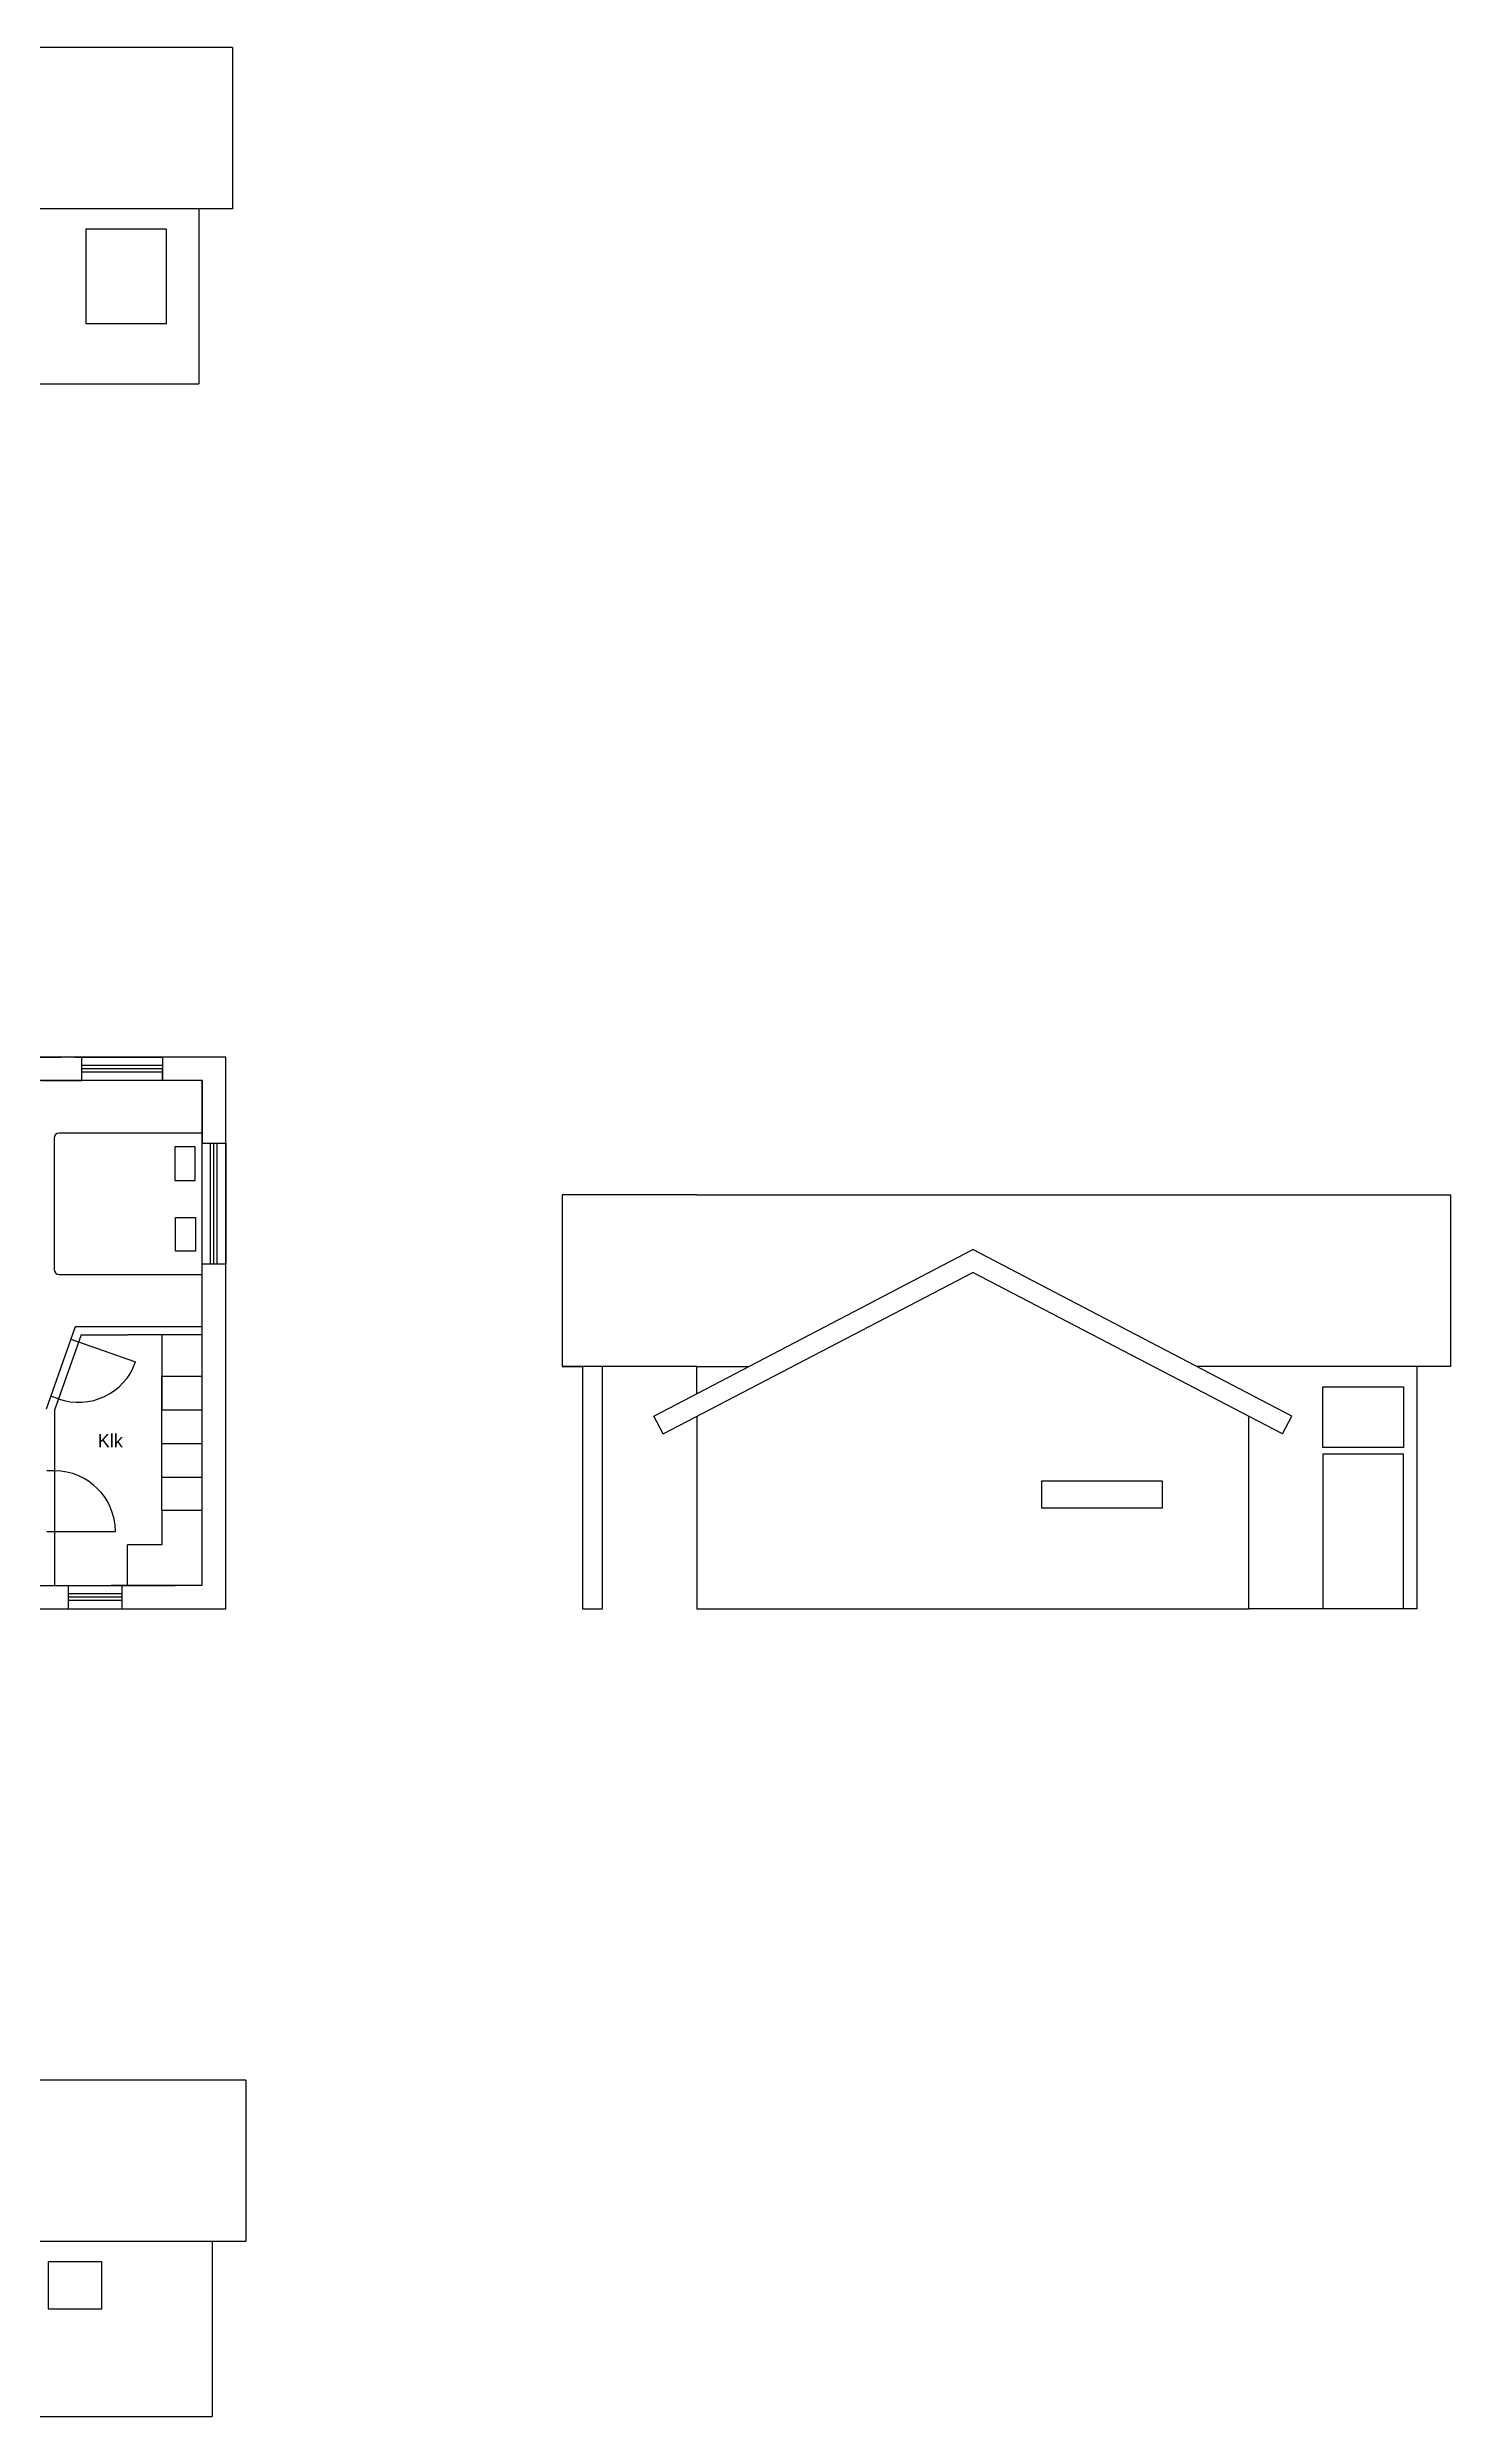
# Model space of a CAD drawing. Header units: millimetres. Extents: x -19900 to 40400, y -12000 to 32304.
# Drawn here: x 19550 to 40400, y -12000 to 23200 of the extents above; entities that cross this region are included whole.
import ezdxf

# ---------------------------------------------------------------- set-up
doc = ezdxf.new("R2010")
doc.units = ezdxf.units.MM
doc.layers.get('0').update_dxf_attribs({"lineweight": 25, "true_color": 0xffffff})
doc.layers.add('Innerväggar', color=178, linetype='Continuous', lineweight=25, true_color=0x000000)
doc.layers.add('Mått', color=178, linetype='Continuous', lineweight=25, true_color=0x000000)
doc.styles.add('textstyle23', font='Unicode')

msp = doc.modelspace()

# ---------------------------------------------------------------- linework, layer by layer
for p, q in [((22300, 23200), (12646, 23200)), ((22300, 23200), (22300, 20800)), ((21800, 20800), (13820, 20800)), ((21800, 20800), (21800, 18200)), ((22300, 20800), (21800, 20800)), ((21320, 20500), (20120, 20500)), ((20120, 20500), (20120, 19100)), ((21320, 19100), (21320, 20500)), ((20120, 19100), (21320, 19100)), ((-200, 18200), (21800, 18200)), ((17565, 18200), (20120, 18200)), ((22200, 8200), (14150, 8200)), ((18860, 8200), (19760, 8200)), ((19960, 8200), (20960, 8200)), ((20060, 7850), (20060, 8200)), ((20060, 8200), (21260, 8200)), ((21260, 8200), (21260, 7850)), ((22200, 0), (22200, 8200)), ((21850, 7850), (14020, 7850)), ((19460, 7850), (20060, 7850)), ((19760, 7850), (19960, 7850)), ((21260, 8075), (20060, 8075)), ((21260, 8025), (20060, 8025)), ((21260, 7975), (20060, 7975)), ((21260, 7850), (21260, 8025)), ((21850, 7850), (21650, 7850)), ((21850, 350), (21850, 7850)), ((21850, 7850), (21850, 7070)), ((21850, 7070), (21850, 6920)), ((21850, 6920), (22200, 6920)), ((21975, 5120), (21975, 6920)), ((22025, 5120), (22025, 6920)), ((22075, 5120), (22075, 6920)), ((22200, 6920), (22200, 5120)), ((29200, 6153), (27200, 6153)), ((27200, 6153), (27200, 3600)), ((29200, 6153), (40400, 6153)), ((40400, 6153), (40400, 3600)), ((28561, 2866), (33300, 5338)), ((38039, 2866), (33300, 5338)), ((22200, 5120), (21850, 5120)), ((28700, 2600), (33300, 5000)), ((37900, 2600), (33300, 5000)), ((21850, 3460), (21850, 4570)), ((19900, 4010), (20861, 3670)), ((21850, 4190), (19965, 4190)), ((20050, 4070), (20740, 4070)), ((21850, 4070), (20740, 4070)), ((21250, 4070), (21250, 2960)), ((21850, 4070), (21850, 4190)), ((21850, 2960), (21850, 4070)), ((29200, 3600), (27200, 3600)), ((27200, 3600), (27500, 3600)), ((27500, 3600), (27500, 0)), ((27800, 0), (27800, 3600)), ((29200, 3199), (29200, 3600)), ((29200, 3600), (29968, 3600)), ((39900, 3600), (36632, 3600)), ((39900, 3600), (39900, 0)), ((40400, 3600), (39900, 3600)), ((38500, 2400), (38500, 3300)), ((38500, 3300), (39700, 3300)), ((39700, 3300), (39700, 2400)), ((19713, 3122), (19600, 3162)), ((19660, 350), (19660, 2970)), ((21250, 2460), (21250, 2960)), ((21250, 2960), (21850, 2960)), ((28700, 2600), (28561, 2866)), ((29200, 2861), (29200, 0)), ((37400, 0), (37400, 2861)), ((37900, 2600), (38039, 2866)), ((21250, 1460), (21250, 2460)), ((21250, 2460), (21850, 2460)), ((39700, 2400), (38500, 2400)), ((39700, 2300), (38500, 2300)), ((38500, 2300), (38500, 0)), ((39700, 0), (39700, 2300)), ((19660, 2050), (19540, 2050)), ((19660, 1150), (19660, 2050)), ((21250, 1960), (21850, 1960)), ((36120, 1900), (34320, 1900)), ((34320, 1900), (34320, 1500)), ((36120, 1500), (36120, 1900)), ((21850, 1460), (21250, 1460)), ((21250, 1460), (21250, 950)), ((21850, 350), (21850, 1460)), ((34320, 1500), (36120, 1500)), ((19540, 1150), (19660, 1150)), ((19660, 1150), (20560, 1150)), ((20740, 350), (20740, 950)), ((21250, 950), (20740, 950)), ((-200, 0), (22200, 0)), ((150, 350), (21450, 350)), ((19540, 350), (19660, 350)), ((19660, 350), (19760, 350)), ((19760, 0), (20660, 0)), ((19860, 350), (19860, 0)), ((20660, 225), (19860, 225)), ((20660, 175), (19860, 175)), ((20660, 125), (19860, 125)), ((20540, 350), (20500, 350)), ((21850, 350), (20540, 350)), ((20660, 0), (20660, 350)), ((27500, 0), (27800, 0)), ((29200, 0), (37400, 0)), ((39900, 0), (37400, 0)), ((39900, 0), (39700, 0)), ((22500, -7000), (12846, -7000)), ((22500, -7000), (22500, -9400)), ((22000, -9400), (14020, -9400)), ((22000, -9400), (22000, -12000)), ((22500, -9400), (22000, -9400)), ((19560, -9700), (19560, -10400)), ((20360, -9700), (19560, -9700)), ((20360, -10400), (20360, -9700)), ((19560, -10400), (20360, -10400)), ((0, -12000), (22000, -12000))]:
    msp.add_line(p, q)
for centre, start, end in [((20013, 3970), 250.5, 340.5), ((19660, 1150), 0, 90)]:
    msp.add_arc(centre, 900, start, end)
at = {"layer": 'Innerväggar'}
for p, q in [((21850, 7070), (19725, 7070)), ((19650, 6995), (19650, 5045)), ((21746, 6865), (21446, 6865)), ((21446, 6865), (21446, 6365)), ((21746, 6365), (21746, 6865)), ((21446, 6365), (21746, 6365)), ((21453, 5317), (21453, 5817)), ((21453, 5817), (21753, 5817)), ((21753, 5817), (21753, 5317)), ((21753, 5317), (21453, 5317)), ((19725, 4970), (21850, 4970))]:
    msp.add_line(p, q, dxfattribs=at)
for centre, start, end in [((19725, 6995), 90, 180), ((19725, 5045), 180, 270)]:
    msp.add_arc(centre, 75, start, end, dxfattribs=at)
at = {"layer": 'Mått'}
for p, q in [((19965, 4190), (19533, 2970)), ((20050, 4070), (19660, 2970)), ((21250, 2960), (21250, 3460)), ((21250, 3460), (21850, 3460))]:
    msp.add_line(p, q, dxfattribs=at)

# ---------------------------------------------------------------- texts
at = {"layer": 'Mått', "insert": (20300, 2600), "char_height": 100, "attachment_point": 1, "style": 'textstyle23'}
msp.add_mtext('\\H200;Klk', dxfattribs=at)

doc.saveas('drawing.dxf')
